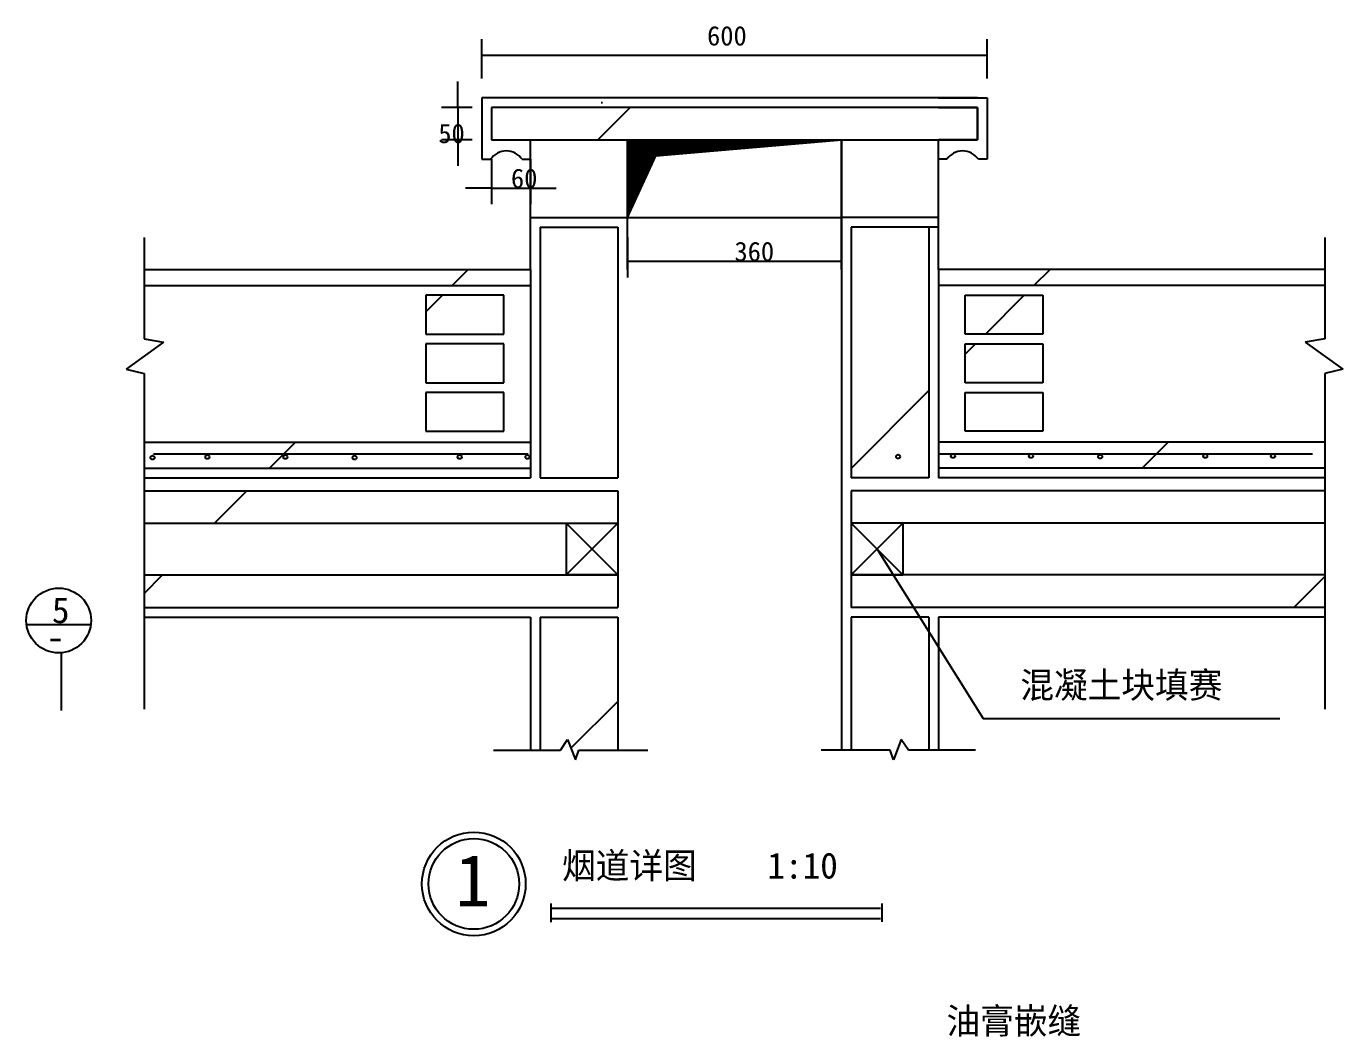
# Model space of a CAD drawing. Header units: metres. Extents: x 343608 to 349087, y 40929 to 44541.
# Drawn here: x 347016 to 349048, y 42981 to 44541 of the extents above; entities that cross this region are included whole.
import ezdxf

# ---------------------------------------------------------------- set-up
doc = ezdxf.new("R2010")
doc.units = ezdxf.units.M
doc.layers.add('加粗', color=6, linetype='Continuous')
doc.layers.add('填补', color=7, linetype='Continuous')

msp = doc.modelspace()

# ---------------------------------------------------------------- hatches: boundary and pattern name
at = {"layer": '填补'}
h = msp.add_hatch(dxfattribs=at)
h.set_pattern_fill('AN31C', scale=200)
h.set_pattern_definition([(45, (0, 0), (-449.0128, 449.0128), [])])
h.paths.add_polyline_path([(347794.06, 44415.6), (347734.06, 44415.6), (347734.06, 44365.6), (347794.06, 44365.6), (348424.06, 44365.6), (348484.06, 44365.6), (348484.06, 44415.6), (348424.06, 44415.6)])
h.paths.add_polyline_path([(347794.06, 44140.6), (347794.06, 44165.6), (347197.99, 44165.6), (347197.99, 44140.6)])
h.paths.add_polyline_path([(349020.13, 44140.6), (349020.13, 44165.6), (348424.06, 44165.6), (348424.06, 44140.6)])
h.paths.add_polyline_path([(347929.06, 43773.69), (347929.06, 43823.69), (347197.99, 43823.69), (347197.99, 43773.69)])
h.paths.add_polyline_path([(349020.13, 43773.69), (349020.13, 43823.69), (348289.06, 43823.69), (348289.06, 43773.69)])
h.paths.add_polyline_path([(347197.99, 43693.69), (347197.99, 43643.69), (347929.06, 43643.69), (347929.06, 43693.69), (347849.06, 43693.69)])
h.paths.add_polyline_path([(349020.13, 43643.69), (349020.13, 43693.69), (348289.06, 43693.69), (348289.06, 43643.69)])
h = msp.add_hatch(dxfattribs=at)
h.set_pattern_fill('AR-SAND', scale=10)
h.paths.add_polyline_path([(348484.06, 44415.6), (348484.06, 44365.6), (348424.06, 44365.6), (348424.06, 44335.6), (348436.88, 44335.6, -0.54), (348485.47, 44335.6), (348499.06, 44335.6), (348499.06, 44430.6), (348484.06, 44430.6), (348424.06, 44430.6), (347794.06, 44430.6), (347734.06, 44430.6), (347719.06, 44430.6), (347719.06, 44335.6), (347732.65, 44335.6, -0.54), (347781.24, 44335.6), (347794.06, 44335.6), (347794.06, 44365.6), (347734.06, 44365.6), (347734.06, 44415.6), (347794.06, 44415.6)])
h = msp.add_hatch(dxfattribs=at)
h.set_pattern_fill('SOLID')
h.paths.add_polyline_path([(347944.06, 44365.6), (347944.06, 44245.6), (347987.5, 44340.76), (348274.06, 44365.6)])
h = msp.add_hatch(dxfattribs=at)
h.set_pattern_fill('ANSI31', scale=300)
h.paths.add_polyline_path([(347809.06, 43843.69), (347929.06, 43843.69), (347929.06, 44230.6), (347809.06, 44230.6)])
h.paths.add_polyline_path([(348409.06, 44230.6), (348289.06, 44230.6), (348289.06, 43843.69), (348409.06, 43843.69)])
h.paths.add_polyline_path([(348364.77, 43876.51, -1), (348358.49, 43876.51, -1)])
h.paths.add_polyline_path([(348289.06, 43423.27), (348349.15, 43423.27), (348354.51, 43408.28), (348366.57, 43439.42), (348377.58, 43423.27), (348409.06, 43423.27), (348409.06, 43628.69), (348289.06, 43628.69)])
h.paths.add_polyline_path([(347929.06, 43628.69), (347809.06, 43628.69), (347809.06, 43423.27), (347840.54, 43423.27), (347851.55, 43439.42), (347863.61, 43408.28), (347868.97, 43423.27), (347929.06, 43423.27)])
h = msp.add_hatch(dxfattribs=at)
h.set_pattern_fill('ANSI31', scale=100)
h.paths.add_polyline_path([(347632.95, 44125.6), (347632.95, 44065.6), (347752.95, 44065.6), (347752.95, 44125.6)])
h.paths.add_polyline_path([(347632.95, 43990.6), (347752.95, 43990.6), (347752.95, 44050.6), (347632.95, 44050.6)])
h.paths.add_polyline_path([(347752.95, 43975.6), (347632.95, 43975.6), (347632.95, 43915.6), (347752.95, 43915.6)])
h.paths.add_polyline_path([(348465.17, 44065.6), (348585.17, 44065.6), (348585.17, 44125.6), (348465.17, 44125.6)])
h.paths.add_polyline_path([(348465.17, 43990.6), (348585.17, 43990.6), (348585.17, 44050.6), (348465.17, 44050.6)])
h.paths.add_polyline_path([(348465.17, 43975.6), (348465.17, 43915.6), (348585.17, 43915.6), (348585.17, 43975.6)])
h = msp.add_hatch(dxfattribs=at)
h.set_pattern_fill('AN33C', scale=100)
h.set_pattern_definition([(45, (0, 0), (-224.5064, 224.5064), [])])
h.paths.add_polyline_path([(347197.99, 43898.69), (347197.99, 43858.69), (347794.06, 43858.69), (347794.06, 43898.69)])
h.paths.add_polyline_path([(348424.06, 43898.69), (348424.06, 43858.69), (349020.13, 43858.69), (349020.13, 43898.69)])

# ---------------------------------------------------------------- linework, layer by layer
for p, q in [((347719.06, 44460.6), (347719.06, 44521.38)), ((348499.06, 44460.6), (348499.06, 44521.38)), ((347719.06, 44496.38), (348499.06, 44496.38)), ((347681.91, 44415.6), (347681.91, 44455.6)), ((347704.06, 44415.6), (347656.91, 44415.6)), ((347681.91, 44415.6), (347681.91, 44365.6)), ((347719.06, 44430.6), (347719.06, 44335.6)), ((347734.06, 44430.6), (347719.06, 44430.6)), ((347794.06, 44430.6), (347734.06, 44430.6)), ((348484.06, 44430.6), (347794.06, 44430.6)), ((348424.06, 44430.6), (348484.06, 44430.6)), ((348484.06, 44430.6), (348499.06, 44430.6)), ((348499.06, 44430.6), (348499.06, 44335.6)), ((347704.06, 44365.6), (347656.91, 44365.6)), ((347681.91, 44365.6), (347681.91, 44325.6)), ((347794.06, 44165.6), (347794.06, 44365.6)), ((347944.06, 44165.6), (347944.06, 44365.6)), ((348274.06, 44365.6), (348274.06, 43423.27)), ((348274.06, 44165.6), (348274.06, 44365.6)), ((348424.06, 44165.6), (348424.06, 44365.6)), ((347719.06, 44335.6), (347732.65, 44335.6)), ((347734.06, 44335.6), (347734.06, 44266.28)), ((347781.24, 44335.6), (347794.06, 44335.6)), ((347794.06, 44335.6), (347794.06, 44266.28)), ((348436.88, 44335.6), (348424.06, 44335.6)), ((348499.06, 44335.6), (348485.47, 44335.6)), ((347734.06, 44291.28), (347694.06, 44291.28)), ((347734.06, 44291.28), (347794.06, 44291.28)), ((347794.06, 44291.28), (347834.06, 44291.28)), ((347794.06, 44245.6), (348274.06, 44245.6)), ((348424.06, 44245.6), (348274.06, 44245.6)), ((347197.99, 44214.64), (347197.99, 44058.33)), ((347944.06, 44215.6), (347944.06, 44153.28)), ((348274.06, 44215.6), (348274.06, 44153.28)), ((349020.13, 44214.64), (349020.13, 44058.33)), ((347944.06, 44178.28), (348274.06, 44178.28)), ((347794.06, 44140.6), (347794.06, 43843.69)), ((348424.06, 44140.6), (348424.06, 43843.69)), ((347228.05, 44053.02), (347170.32, 44011.61)), ((347197.99, 44058.33), (347228.05, 44053.02)), ((349020.13, 44058.33), (348990.07, 44053.02)), ((348990.07, 44053.02), (349047.8, 44011.61)), ((347170.32, 44011.61), (347197.99, 44005.11)), ((349047.8, 44011.61), (349020.13, 44005.11)), ((347197.99, 44005.11), (347197.99, 43486.6)), ((349020.13, 44005.11), (349020.13, 43486.6)), ((347197.99, 43898.69), (347794.06, 43898.69)), ((349020.13, 43898.69), (348424.06, 43898.69)), ((347197.99, 43858.69), (347794.06, 43858.69)), ((349020.13, 43858.69), (348424.06, 43858.69)), ((347197.99, 43843.69), (347794.06, 43843.69)), ((349020.13, 43843.69), (348424.06, 43843.69)), ((347849.06, 43773.69), (347929.06, 43693.69)), ((347849.06, 43693.69), (347929.06, 43773.69)), ((347849.06, 43773.69), (347849.06, 43693.69)), ((347929.06, 43773.69), (347929.06, 43693.69)), ((348289.06, 43773.69), (348289.06, 43693.69)), ((348369.06, 43693.69), (348289.06, 43773.69)), ((348369.06, 43773.69), (348289.06, 43693.69)), ((348369.06, 43773.69), (348369.06, 43693.69)), ((348329.06, 43733.69), (348492.84, 43472.01)), ((347929.06, 43693.69), (347849.06, 43693.69)), ((348289.06, 43693.69), (348369.06, 43693.69)), ((347197.99, 43628.69), (347794.06, 43628.69)), ((347794.06, 43628.69), (347794.06, 43423.27)), ((348424.06, 43628.69), (348424.06, 43423.27)), ((349020.13, 43628.69), (348424.06, 43628.69)), ((347016.48, 43617.07), (347115.68, 43617.07)), ((347070.33, 43484.43), (347070.33, 43573.58)), ((348492.84, 43472.01), (348950.83, 43472.01)), ((347840.54, 43423.27), (347851.55, 43439.42)), ((347851.55, 43439.42), (347863.61, 43408.28)), ((348366.57, 43439.42), (348354.51, 43408.28)), ((348377.58, 43423.27), (348366.57, 43439.42)), ((347736.96, 43423.27), (347840.54, 43423.27)), ((347863.61, 43408.28), (347868.97, 43423.27)), ((347868.97, 43423.27), (347975.18, 43423.27)), ((348349.15, 43423.27), (348242.93, 43423.27)), ((348354.51, 43408.28), (348349.15, 43423.27)), ((348481.15, 43423.27), (348377.58, 43423.27)), ((347825.97, 43157.45), (347825.97, 43186.18)), ((347825.97, 43179.35), (348334.5, 43179.35)), ((348336.94, 43157.87), (348336.94, 43186.6)), ((347825.97, 43163.01), (348334.5, 43163.01))]:
    msp.add_line(p, q)
for centre, radius in [((347210.85, 43874.98), 3.14), ((347295.61, 43876.02), 3.14), ((347415.95, 43876.02), 3.14), ((347522.69, 43874.98), 3.14), ((347684.89, 43876.02), 3.14), ((347789.53, 43876.02), 3.14), ((348361.63, 43876.51), 3.14), ((348446.39, 43877.56), 3.14), ((348566.73, 43877.56), 3.14), ((348673.47, 43876.51), 3.14), ((348835.67, 43877.56), 3.14), ((348940.31, 43877.56), 3.14), ((347066.08, 43623.4), 50), ((347706.74, 43216.59), 80), ((347706.74, 43216.59), 70)]:
    msp.add_circle(centre, radius)
for centre in [(347756.94, 44319.47), (348461.17, 44319.47)]:
    msp.add_arc(centre, 29.16, 33.58, 146.42)
at = {"layer": '加粗'}
for p, q in [((347734.06, 44415.6), (347734.06, 44365.6)), ((347794.06, 44415.6), (347734.06, 44415.6)), ((348484.06, 44415.6), (347794.06, 44415.6)), ((348424.06, 44415.6), (348484.06, 44415.6)), ((348484.06, 44415.6), (348484.06, 44365.6)), ((348484.06, 44365.6), (348484.06, 44415.6)), ((347734.06, 44365.6), (347794.06, 44365.6)), ((347794.06, 44365.6), (348424.06, 44365.6)), ((348484.06, 44365.6), (348424.06, 44365.6)), ((348424.06, 44365.6), (348484.06, 44365.6)), ((347809.06, 44230.6), (347809.06, 43843.69)), ((347809.06, 44230.6), (347929.06, 44230.6)), ((347929.06, 44230.6), (347929.06, 43843.69)), ((348289.06, 44230.6), (348289.06, 43843.69)), ((348424.06, 44230.6), (348289.06, 44230.6)), ((348409.06, 44230.6), (348409.06, 43843.69)), ((347197.99, 44165.6), (347794.06, 44165.6)), ((347794.06, 44165.6), (347794.06, 44140.6)), ((348424.06, 44165.6), (348424.06, 44140.6)), ((349020.13, 44165.6), (348424.06, 44165.6)), ((347197.99, 44140.6), (347794.06, 44140.6)), ((349020.13, 44140.6), (348424.06, 44140.6)), ((347752.95, 44125.6), (347632.95, 44125.6)), ((347632.95, 44125.6), (347632.95, 44065.6)), ((347752.95, 44065.6), (347752.95, 44125.6)), ((348465.17, 44065.6), (348465.17, 44125.6)), ((348465.17, 44125.6), (348585.17, 44125.6)), ((348585.17, 44125.6), (348585.17, 44065.6)), ((347632.95, 44065.6), (347752.95, 44065.6)), ((347632.95, 44050.6), (347632.95, 43990.6)), ((347752.95, 44050.6), (347632.95, 44050.6)), ((347752.95, 43990.6), (347752.95, 44050.6)), ((348585.17, 44065.6), (348465.17, 44065.6)), ((348465.17, 44050.6), (348585.17, 44050.6)), ((348465.17, 43990.6), (348465.17, 44050.6)), ((348585.17, 44050.6), (348585.17, 43990.6)), ((347632.95, 43990.6), (347752.95, 43990.6)), ((348585.17, 43990.6), (348465.17, 43990.6)), ((347632.95, 43975.6), (347632.95, 43915.6)), ((347752.95, 43975.6), (347632.95, 43975.6)), ((347752.95, 43915.6), (347752.95, 43975.6)), ((348465.17, 43975.6), (348585.17, 43975.6)), ((348465.17, 43915.6), (348465.17, 43975.6)), ((348585.17, 43975.6), (348585.17, 43915.6)), ((347632.95, 43915.6), (347752.95, 43915.6)), ((348585.17, 43915.6), (348465.17, 43915.6)), ((347212.37, 43880.63), (347790.41, 43880.63)), ((348424.06, 43880.63), (349001.39, 43880.63)), ((347809.06, 43843.69), (347929.06, 43843.69)), ((348409.06, 43843.69), (348289.06, 43843.69)), ((347197.99, 43823.69), (347929.06, 43823.69)), ((347929.06, 43823.69), (347929.06, 43773.69)), ((348289.06, 43823.69), (348289.06, 43773.69)), ((349020.13, 43823.69), (348289.06, 43823.69)), ((347197.99, 43773.69), (347929.06, 43773.69)), ((349020.13, 43773.69), (348289.06, 43773.69)), ((347197.99, 43693.69), (347929.06, 43693.69)), ((347929.06, 43693.69), (347929.06, 43643.69)), ((348289.06, 43693.69), (348289.06, 43643.69)), ((349020.13, 43693.69), (348289.06, 43693.69)), ((347197.99, 43643.69), (347929.06, 43643.69)), ((349020.13, 43643.69), (348289.06, 43643.69)), ((347809.06, 43628.69), (347809.06, 43423.27)), ((347809.06, 43628.69), (347929.06, 43628.69)), ((347929.06, 43628.69), (347929.06, 43423.27)), ((348409.06, 43628.69), (348289.06, 43628.69)), ((348289.06, 43628.69), (348289.06, 43423.27)), ((348409.06, 43628.69), (348409.06, 43423.27))]:
    msp.add_line(p, q, dxfattribs=at)
at = {"layer": '填补'}
for p, q in [((347987.5, 44340.76), (348274.06, 44365.6)), ((347944.06, 44245.6), (347987.5, 44340.76))]:
    msp.add_line(p, q, dxfattribs=at)

# ---------------------------------------------------------------- texts
for s, height, p in [('600', 30, (348066.77, 44511.38)), ('5', 40, (347055.54, 43619.37)), ('-', 40, (347047.5, 43578.03)), ('混凝土块填赛', 40, (348550.17, 43503.73)), ('1', 80, (347678.14, 43181.97)), ('烟道详图    1:10', 40, (347842.94, 43224.91)), ('油膏嵌缝', 40, (348436.31, 42985.08))]:
    msp.add_text(s, height=height).set_placement(p)
at = {"char_height": 30, "attachment_point": 1}
for s, insert in [('\\A1;50', (347651.91, 44390.6)), ('\\A1;60', (347764.06, 44321.28)), ('\\A1;360', (348109.06, 44208.28))]:
    msp.add_mtext(s, dxfattribs=dict(at, insert=insert))

doc.saveas('drawing.dxf')
